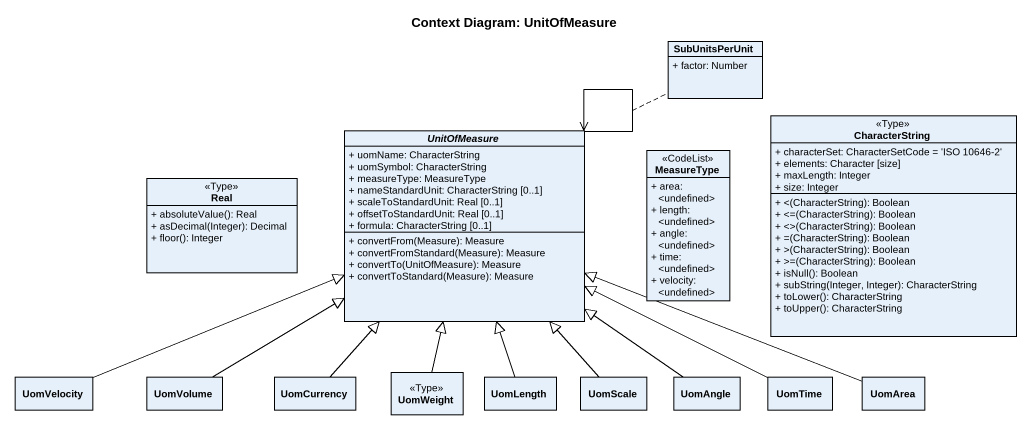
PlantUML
@startuml
title Context Diagram: UnitOfMeasure
hide circle
hide empty members
skinparam classAttributeIconSize 0
class SubUnitsPerUnit {
  + factor: Number
}
abstract class UnitOfMeasure {
  + uomName: CharacterString
  + uomSymbol: CharacterString
  + measureType: MeasureType
  + nameStandardUnit: CharacterString [0..1]
  + scaleToStandardUnit: Real [0..1]
  + offsetToStandardUnit: Real [0..1]
  + formula: CharacterString [0..1]
  + convertFrom(Measure): Measure
  + convertFromStandard(Measure): Measure
  + convertTo(UnitOfMeasure): Measure
  + convertToStandard(Measure): Measure
}
class CharacterString <<Type>> {
  + characterSet: CharacterSetCode = 'ISO 10646-2'
  + elements: Character [size]
  + maxLength: Integer
  + size: Integer
  + <(CharacterString): Boolean
  + <=(CharacterString): Boolean
  + <>(CharacterString): Boolean
  + =(CharacterString): Boolean
  + >(CharacterString): Boolean
  + >=(CharacterString): Boolean
  + isNull(): Boolean
  + subString(Integer, Integer): CharacterString
  + toLower(): CharacterString
  + toUpper(): CharacterString
}
class MeasureType <<CodeList>> {
  + area: <undefined>
  + length: <undefined>
  + angle: <undefined>
  + time: <undefined>
  + velocity: <undefined>
}
class Real <<Type>> {
  + absoluteValue(): Real
  + asDecimal(Integer): Decimal
  + floor(): Integer
}
class UomVelocity
class UomVolume
class UomCurrency
class UomWeight <<Type>>
class UomLength
class UomScale
class UomAngle
class UomTime
class UomArea
UnitOfMeasure --> UnitOfMeasure
(UnitOfMeasure, UnitOfMeasure) .. SubUnitsPerUnit
UomVelocity -right-|> UnitOfMeasure
UomVolume -right-|> UnitOfMeasure
UomCurrency -up-|> UnitOfMeasure
UomWeight -up-|> UnitOfMeasure
UomLength -up-|> UnitOfMeasure
UomScale -up-|> UnitOfMeasure
UomAngle -up-|> UnitOfMeasure
UomTime -left-|> UnitOfMeasure
UomArea -left-|> UnitOfMeasure
@enduml
